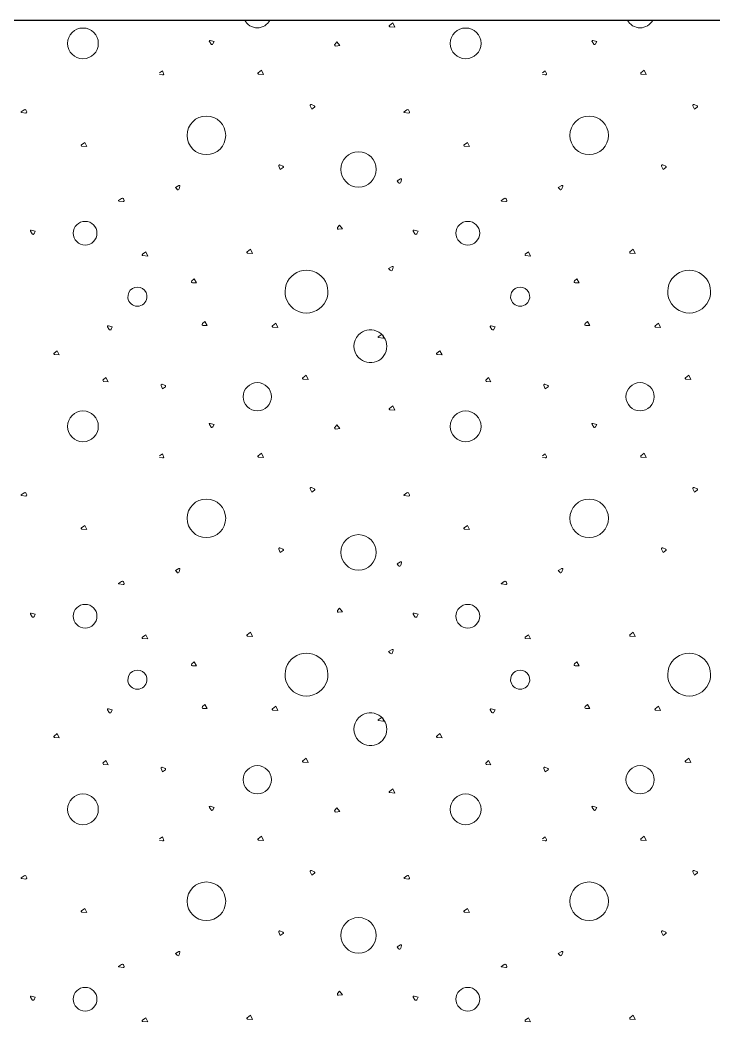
# Model space of a CAD drawing. Header units: millimetres. Extents: x 15 to 2176, y 3 to 641.
# Drawn here: x 1261.6 to 1290.61, y 46.22 to 88.07 of the extents above; entities that cross this region are included whole.
import ezdxf
from ezdxf.xclip import XClip

# ---------------------------------------------------------------- set-up
doc = ezdxf.new("R2010")
doc.units = ezdxf.units.MM
doc.header["$MEASUREMENT"] = 0
doc.header["$XCLIPFRAME"] = 0
doc.layers.add('A--------P-', color=7, linetype='Continuous')
doc.layers.add('A-01SF-----', color=7, linetype='Continuous')
doc.layers.add('A-L-10--EF-', color=4, linetype='Continuous', lineweight=0)

# ---------------------------------------------------------------- blocks, each defined once
blk = doc.blocks.new('*X8')
at = {"layer": 'A-L-10--EF-'}
for p, q in [((1277.039, 87.847), (1277.175, 87.953)), ((1277.175, 87.953), (1277.26, 87.778)), ((1277.26, 87.778), (1277.055, 87.796)), ((1269.581, 87.072), (1269.511, 87.182)), ((1269.543, 87.225), (1269.709, 87.181)), ((1269.709, 87.181), (1269.656, 87.076)), ((1274.755, 87.058), (1274.842, 87.162)), ((1274.842, 87.162), (1274.962, 87.009)), ((1285.581, 87.072), (1285.511, 87.182)), ((1285.543, 87.225), (1285.709, 87.181)), ((1285.709, 87.181), (1285.656, 87.076)), ((1274.962, 87.009), (1274.794, 86.988)), ((1267.434, 85.862), (1267.555, 85.947)), ((1267.555, 85.947), (1267.601, 85.839)), ((1271.554, 85.869), (1271.689, 85.974)), ((1271.774, 85.8), (1271.569, 85.818)), ((1271.689, 85.974), (1271.774, 85.8)), ((1283.434, 85.862), (1283.555, 85.947)), ((1283.555, 85.947), (1283.601, 85.839)), ((1287.554, 85.869), (1287.689, 85.974)), ((1287.774, 85.8), (1287.569, 85.818)), ((1287.689, 85.974), (1287.774, 85.8)), ((1267.555, 85.779), (1267.434, 85.795)), ((1283.555, 85.779), (1283.434, 85.795)), ((1261.651, 84.236), (1261.773, 84.322)), ((1261.84, 84.189), (1261.656, 84.214)), ((1261.852, 84.299), (1261.878, 84.239)), ((1273.729, 84.492), (1273.79, 84.351)), ((1273.901, 84.484), (1273.776, 84.539)), ((1273.79, 84.351), (1273.907, 84.435)), ((1277.651, 84.236), (1277.773, 84.322)), ((1277.84, 84.189), (1277.656, 84.214)), ((1277.852, 84.299), (1277.878, 84.239)), ((1289.729, 84.492), (1289.79, 84.351)), ((1289.901, 84.484), (1289.776, 84.539)), ((1289.79, 84.351), (1289.907, 84.435)), ((1264.164, 82.857), (1264.3, 82.962)), ((1264.3, 82.962), (1264.385, 82.788)), ((1280.164, 82.857), (1280.3, 82.962)), ((1280.3, 82.962), (1280.385, 82.788)), ((1264.385, 82.788), (1264.18, 82.805)), ((1280.385, 82.788), (1280.18, 82.805)), ((1272.417, 81.974), (1272.478, 81.834)), ((1272.589, 81.967), (1272.464, 82.022)), ((1272.478, 81.834), (1272.594, 81.917)), ((1288.417, 81.974), (1288.478, 81.834)), ((1288.589, 81.967), (1288.464, 82.022)), ((1288.478, 81.834), (1288.594, 81.917)), ((1277.504, 81.438), (1277.356, 81.352)), ((1277.356, 81.352), (1277.423, 81.277)), ((1277.513, 81.297), (1277.546, 81.404)), ((1268.24, 81.163), (1268.091, 81.077)), ((1268.091, 81.077), (1268.159, 81.002)), ((1268.248, 81.022), (1268.282, 81.129)), ((1284.24, 81.163), (1284.091, 81.077)), ((1284.091, 81.077), (1284.159, 81.002)), ((1284.248, 81.022), (1284.282, 81.129)), ((1265.718, 80.536), (1265.84, 80.621)), ((1265.906, 80.489), (1265.723, 80.514)), ((1265.919, 80.599), (1265.944, 80.539)), ((1281.718, 80.536), (1281.84, 80.621)), ((1281.906, 80.489), (1281.723, 80.514)), ((1281.919, 80.599), (1281.944, 80.539)), ((1262.106, 79.141), (1262.036, 79.251)), ((1262.068, 79.294), (1262.234, 79.25)), ((1262.234, 79.25), (1262.181, 79.145)), ((1274.873, 79.402), (1274.959, 79.506)), ((1275.079, 79.353), (1274.912, 79.332)), ((1274.959, 79.506), (1275.079, 79.353)), ((1278.106, 79.141), (1278.036, 79.251)), ((1278.068, 79.294), (1278.234, 79.25)), ((1278.234, 79.25), (1278.181, 79.145)), ((1266.718, 78.286), (1266.853, 78.391)), ((1266.853, 78.391), (1266.938, 78.216)), ((1271.093, 78.39), (1271.228, 78.495)), ((1271.313, 78.321), (1271.108, 78.338)), ((1271.228, 78.495), (1271.313, 78.321)), ((1282.718, 78.286), (1282.853, 78.391)), ((1282.853, 78.391), (1282.938, 78.216)), ((1287.093, 78.39), (1287.228, 78.495)), ((1287.313, 78.321), (1287.108, 78.338)), ((1287.228, 78.495), (1287.313, 78.321)), ((1266.938, 78.216), (1266.733, 78.234)), ((1282.938, 78.216), (1282.733, 78.234)), ((1277.154, 77.779), (1277.005, 77.693)), ((1277.005, 77.693), (1277.073, 77.618)), ((1277.162, 77.638), (1277.196, 77.746)), ((1268.779, 77.175), (1268.88, 77.264)), ((1268.975, 77.095), (1268.806, 77.099)), ((1268.88, 77.264), (1268.975, 77.095)), ((1284.779, 77.175), (1284.88, 77.264)), ((1284.975, 77.095), (1284.806, 77.099)), ((1284.88, 77.264), (1284.975, 77.095)), ((1269.219, 75.394), (1269.32, 75.483)), ((1269.32, 75.483), (1269.415, 75.314)), ((1272.152, 75.3), (1272.287, 75.405)), ((1272.287, 75.405), (1272.372, 75.231)), ((1285.219, 75.394), (1285.32, 75.483)), ((1285.32, 75.483), (1285.415, 75.314)), ((1288.152, 75.3), (1288.287, 75.405)), ((1288.287, 75.405), (1288.372, 75.231)), ((1265.326, 75.149), (1265.257, 75.258)), ((1265.289, 75.302), (1265.454, 75.258)), ((1265.454, 75.258), (1265.401, 75.153)), ((1269.415, 75.314), (1269.246, 75.319)), ((1272.372, 75.231), (1272.167, 75.249)), ((1281.326, 75.149), (1281.257, 75.258)), ((1281.289, 75.302), (1281.454, 75.258)), ((1281.454, 75.258), (1281.401, 75.153)), ((1285.415, 75.314), (1285.246, 75.319)), ((1288.372, 75.231), (1288.167, 75.249)), ((1276.572, 74.834), (1276.694, 74.92)), ((1276.761, 74.787), (1276.577, 74.812)), ((1276.773, 74.897), (1276.799, 74.837)), ((1263.018, 74.155), (1263.153, 74.261)), ((1263.238, 74.086), (1263.033, 74.104)), ((1263.153, 74.261), (1263.238, 74.086)), ((1279.018, 74.155), (1279.153, 74.261)), ((1279.238, 74.086), (1279.033, 74.104)), ((1279.153, 74.261), (1279.238, 74.086)), ((1265.078, 73.045), (1265.18, 73.134)), ((1265.275, 72.965), (1265.106, 72.969)), ((1265.18, 73.134), (1265.275, 72.965)), ((1267.667, 72.804), (1267.541, 72.859)), ((1273.417, 73.127), (1273.553, 73.232)), ((1273.638, 73.058), (1273.433, 73.075)), ((1273.553, 73.232), (1273.638, 73.058)), ((1281.078, 73.045), (1281.18, 73.134)), ((1281.275, 72.965), (1281.106, 72.969)), ((1281.18, 73.134), (1281.275, 72.965)), ((1283.667, 72.804), (1283.541, 72.859)), ((1289.417, 73.127), (1289.553, 73.232)), ((1289.638, 73.058), (1289.433, 73.075)), ((1289.553, 73.232), (1289.638, 73.058)), ((1267.494, 72.811), (1267.555, 72.671)), ((1267.555, 72.671), (1267.672, 72.754)), ((1283.494, 72.811), (1283.555, 72.671)), ((1283.555, 72.671), (1283.672, 72.754)), ((1277.039, 71.847), (1277.175, 71.953)), ((1277.26, 71.778), (1277.055, 71.796)), ((1277.175, 71.953), (1277.26, 71.778)), ((1269.581, 71.072), (1269.511, 71.182)), ((1269.543, 71.225), (1269.709, 71.181)), ((1269.709, 71.181), (1269.656, 71.076)), ((1274.755, 71.058), (1274.842, 71.162)), ((1274.842, 71.162), (1274.962, 71.009)), ((1285.581, 71.072), (1285.511, 71.182)), ((1285.543, 71.225), (1285.709, 71.181)), ((1285.709, 71.181), (1285.656, 71.076)), ((1274.962, 71.009), (1274.794, 70.988)), ((1267.434, 69.862), (1267.555, 69.947)), ((1267.555, 69.947), (1267.601, 69.839)), ((1271.554, 69.869), (1271.689, 69.974)), ((1271.689, 69.974), (1271.774, 69.8)), ((1283.434, 69.862), (1283.555, 69.947)), ((1283.555, 69.947), (1283.601, 69.839)), ((1287.554, 69.869), (1287.689, 69.974)), ((1287.689, 69.974), (1287.774, 69.8)), ((1267.555, 69.779), (1267.434, 69.795)), ((1271.774, 69.8), (1271.569, 69.818)), ((1283.555, 69.779), (1283.434, 69.795)), ((1287.774, 69.8), (1287.569, 69.818)), ((1261.651, 68.236), (1261.773, 68.322)), ((1261.852, 68.299), (1261.878, 68.239)), ((1273.729, 68.492), (1273.79, 68.351)), ((1273.901, 68.484), (1273.776, 68.539)), ((1273.79, 68.351), (1273.907, 68.435)), ((1277.651, 68.236), (1277.773, 68.322)), ((1277.852, 68.299), (1277.878, 68.239)), ((1289.729, 68.492), (1289.79, 68.351)), ((1289.901, 68.484), (1289.776, 68.539)), ((1289.79, 68.351), (1289.907, 68.435)), ((1261.84, 68.189), (1261.656, 68.214)), ((1277.84, 68.189), (1277.656, 68.214)), ((1264.164, 66.857), (1264.3, 66.962)), ((1264.385, 66.788), (1264.18, 66.805)), ((1264.3, 66.962), (1264.385, 66.788)), ((1280.164, 66.857), (1280.3, 66.962)), ((1280.385, 66.788), (1280.18, 66.805)), ((1280.3, 66.962), (1280.385, 66.788)), ((1272.417, 65.974), (1272.478, 65.834)), ((1272.589, 65.967), (1272.464, 66.022)), ((1272.478, 65.834), (1272.594, 65.917)), ((1288.417, 65.974), (1288.478, 65.834)), ((1288.589, 65.967), (1288.464, 66.022)), ((1288.478, 65.834), (1288.594, 65.917)), ((1277.504, 65.438), (1277.356, 65.352)), ((1277.356, 65.352), (1277.423, 65.277)), ((1277.513, 65.297), (1277.546, 65.404)), ((1268.24, 65.163), (1268.091, 65.077)), ((1268.091, 65.077), (1268.159, 65.002)), ((1268.248, 65.022), (1268.282, 65.129)), ((1284.24, 65.163), (1284.091, 65.077)), ((1284.091, 65.077), (1284.159, 65.002)), ((1284.248, 65.022), (1284.282, 65.129)), ((1265.718, 64.536), (1265.84, 64.621)), ((1265.906, 64.489), (1265.723, 64.514)), ((1265.919, 64.599), (1265.944, 64.539)), ((1281.718, 64.536), (1281.84, 64.621)), ((1281.906, 64.489), (1281.723, 64.514)), ((1281.919, 64.599), (1281.944, 64.539)), ((1262.106, 63.141), (1262.036, 63.251)), ((1262.068, 63.294), (1262.234, 63.25)), ((1262.234, 63.25), (1262.181, 63.145)), ((1274.873, 63.402), (1274.959, 63.506)), ((1275.079, 63.353), (1274.912, 63.332)), ((1274.959, 63.506), (1275.079, 63.353)), ((1278.106, 63.141), (1278.036, 63.251)), ((1278.068, 63.294), (1278.234, 63.25)), ((1278.234, 63.25), (1278.181, 63.145)), ((1266.718, 62.286), (1266.853, 62.391)), ((1266.853, 62.391), (1266.938, 62.216)), ((1271.093, 62.39), (1271.228, 62.495)), ((1271.228, 62.495), (1271.313, 62.321)), ((1282.718, 62.286), (1282.853, 62.391)), ((1282.853, 62.391), (1282.938, 62.216)), ((1287.093, 62.39), (1287.228, 62.495)), ((1287.228, 62.495), (1287.313, 62.321)), ((1266.938, 62.216), (1266.733, 62.234)), ((1271.313, 62.321), (1271.108, 62.338)), ((1282.938, 62.216), (1282.733, 62.234)), ((1287.313, 62.321), (1287.108, 62.338)), ((1277.154, 61.779), (1277.005, 61.693)), ((1277.005, 61.693), (1277.073, 61.618)), ((1277.162, 61.638), (1277.196, 61.746)), ((1268.779, 61.175), (1268.88, 61.264)), ((1268.88, 61.264), (1268.975, 61.095)), ((1284.779, 61.175), (1284.88, 61.264)), ((1284.88, 61.264), (1284.975, 61.095)), ((1268.975, 61.095), (1268.806, 61.099)), ((1284.975, 61.095), (1284.806, 61.099)), ((1269.219, 59.394), (1269.32, 59.483)), ((1269.32, 59.483), (1269.415, 59.314)), ((1285.219, 59.394), (1285.32, 59.483)), ((1285.32, 59.483), (1285.415, 59.314)), ((1265.326, 59.149), (1265.257, 59.258)), ((1265.289, 59.302), (1265.454, 59.258)), ((1265.454, 59.258), (1265.401, 59.153)), ((1269.415, 59.314), (1269.246, 59.319)), ((1272.152, 59.3), (1272.287, 59.405)), ((1272.372, 59.231), (1272.167, 59.249)), ((1272.287, 59.405), (1272.372, 59.231)), ((1281.326, 59.149), (1281.257, 59.258)), ((1281.289, 59.302), (1281.454, 59.258)), ((1281.454, 59.258), (1281.401, 59.153)), ((1285.415, 59.314), (1285.246, 59.319)), ((1288.152, 59.3), (1288.287, 59.405)), ((1288.372, 59.231), (1288.167, 59.249)), ((1288.287, 59.405), (1288.372, 59.231)), ((1276.572, 58.834), (1276.694, 58.92)), ((1276.761, 58.787), (1276.577, 58.812)), ((1276.773, 58.897), (1276.799, 58.837)), ((1263.018, 58.155), (1263.153, 58.261)), ((1263.153, 58.261), (1263.238, 58.086)), ((1279.018, 58.155), (1279.153, 58.261)), ((1279.153, 58.261), (1279.238, 58.086)), ((1263.238, 58.086), (1263.033, 58.104)), ((1279.238, 58.086), (1279.033, 58.104)), ((1265.078, 57.045), (1265.18, 57.134)), ((1265.275, 56.965), (1265.106, 56.969)), ((1265.18, 57.134), (1265.275, 56.965)), ((1273.417, 57.127), (1273.553, 57.232)), ((1273.638, 57.058), (1273.433, 57.075)), ((1273.553, 57.232), (1273.638, 57.058)), ((1281.078, 57.045), (1281.18, 57.134)), ((1281.275, 56.965), (1281.106, 56.969)), ((1281.18, 57.134), (1281.275, 56.965)), ((1289.417, 57.127), (1289.553, 57.232)), ((1289.638, 57.058), (1289.433, 57.075)), ((1289.553, 57.232), (1289.638, 57.058)), ((1267.494, 56.811), (1267.555, 56.671)), ((1267.667, 56.804), (1267.541, 56.859)), ((1267.555, 56.671), (1267.672, 56.754)), ((1283.494, 56.811), (1283.555, 56.671)), ((1283.667, 56.804), (1283.541, 56.859)), ((1283.555, 56.671), (1283.672, 56.754)), ((1277.039, 55.847), (1277.175, 55.953)), ((1277.26, 55.778), (1277.055, 55.796)), ((1277.175, 55.953), (1277.26, 55.778)), ((1269.581, 55.072), (1269.511, 55.182)), ((1269.543, 55.225), (1269.709, 55.181)), ((1269.709, 55.181), (1269.656, 55.076)), ((1274.755, 55.058), (1274.842, 55.162)), ((1274.962, 55.009), (1274.794, 54.988)), ((1274.842, 55.162), (1274.962, 55.009)), ((1285.581, 55.072), (1285.511, 55.182)), ((1285.543, 55.225), (1285.709, 55.181)), ((1285.709, 55.181), (1285.656, 55.076)), ((1267.434, 53.862), (1267.555, 53.947)), ((1267.555, 53.779), (1267.434, 53.795)), ((1267.555, 53.947), (1267.601, 53.839)), ((1271.554, 53.869), (1271.689, 53.974)), ((1271.774, 53.8), (1271.569, 53.818)), ((1271.689, 53.974), (1271.774, 53.8)), ((1283.434, 53.862), (1283.555, 53.947)), ((1283.555, 53.779), (1283.434, 53.795)), ((1283.555, 53.947), (1283.601, 53.839)), ((1287.554, 53.869), (1287.689, 53.974)), ((1287.774, 53.8), (1287.569, 53.818)), ((1287.689, 53.974), (1287.774, 53.8)), ((1273.729, 52.492), (1273.79, 52.351)), ((1273.901, 52.484), (1273.776, 52.539)), ((1273.79, 52.351), (1273.907, 52.435)), ((1289.729, 52.492), (1289.79, 52.351)), ((1289.901, 52.484), (1289.776, 52.539)), ((1289.79, 52.351), (1289.907, 52.435)), ((1261.651, 52.236), (1261.773, 52.322)), ((1261.84, 52.189), (1261.656, 52.214)), ((1261.852, 52.299), (1261.878, 52.239)), ((1277.651, 52.236), (1277.773, 52.322)), ((1277.84, 52.189), (1277.656, 52.214)), ((1277.852, 52.299), (1277.878, 52.239)), ((1264.164, 50.857), (1264.3, 50.962)), ((1264.385, 50.788), (1264.18, 50.805)), ((1264.3, 50.962), (1264.385, 50.788)), ((1280.164, 50.857), (1280.3, 50.962)), ((1280.385, 50.788), (1280.18, 50.805)), ((1280.3, 50.962), (1280.385, 50.788)), ((1272.417, 49.974), (1272.478, 49.834)), ((1272.589, 49.967), (1272.464, 50.022)), ((1272.478, 49.834), (1272.594, 49.917)), ((1288.417, 49.974), (1288.478, 49.834)), ((1288.589, 49.967), (1288.464, 50.022)), ((1288.478, 49.834), (1288.594, 49.917)), ((1277.504, 49.438), (1277.356, 49.352)), ((1277.513, 49.297), (1277.546, 49.404)), ((1268.24, 49.163), (1268.091, 49.077)), ((1268.091, 49.077), (1268.159, 49.002)), ((1268.248, 49.022), (1268.282, 49.129)), ((1277.356, 49.352), (1277.423, 49.277)), ((1284.24, 49.163), (1284.091, 49.077)), ((1284.091, 49.077), (1284.159, 49.002)), ((1284.248, 49.022), (1284.282, 49.129)), ((1265.718, 48.536), (1265.84, 48.621)), ((1265.919, 48.599), (1265.944, 48.539)), ((1281.718, 48.536), (1281.84, 48.621)), ((1281.919, 48.599), (1281.944, 48.539)), ((1265.906, 48.489), (1265.723, 48.514)), ((1281.906, 48.489), (1281.723, 48.514)), ((1274.873, 47.402), (1274.959, 47.506)), ((1275.079, 47.353), (1274.912, 47.332)), ((1274.959, 47.506), (1275.079, 47.353)), ((1262.106, 47.141), (1262.036, 47.251)), ((1262.068, 47.294), (1262.234, 47.25)), ((1262.234, 47.25), (1262.181, 47.145)), ((1278.106, 47.141), (1278.036, 47.251)), ((1278.068, 47.294), (1278.234, 47.25)), ((1278.234, 47.25), (1278.181, 47.145)), ((1271.093, 46.39), (1271.228, 46.495)), ((1271.228, 46.495), (1271.313, 46.321)), ((1287.093, 46.39), (1287.228, 46.495)), ((1287.228, 46.495), (1287.313, 46.321)), ((1266.718, 46.286), (1266.853, 46.391)), ((1266.938, 46.216), (1266.733, 46.234)), ((1266.853, 46.391), (1266.938, 46.216)), ((1271.313, 46.321), (1271.108, 46.338)), ((1282.718, 46.286), (1282.853, 46.391)), ((1282.938, 46.216), (1282.733, 46.234)), ((1282.853, 46.391), (1282.938, 46.216)), ((1287.313, 46.321), (1287.108, 46.338))]:
    blk.add_line(p, q, dxfattribs=at)
for centre, radius in [((1264.227, 87.098), 0.643), ((1280.227, 87.098), 0.643), ((1269.388, 83.257), 0.807), ((1285.388, 83.257), 0.807), ((1264.316, 79.166), 0.496), ((1280.316, 79.166), 0.496), ((1271.517, 72.337), 0.59), ((1287.517, 72.337), 0.59), ((1264.227, 71.098), 0.643), ((1280.227, 71.098), 0.643), ((1269.388, 67.257), 0.807), ((1285.388, 67.257), 0.807), ((1264.316, 63.166), 0.496), ((1280.316, 63.166), 0.496), ((1271.517, 56.337), 0.59), ((1287.517, 56.337), 0.59), ((1264.227, 55.098), 0.643), ((1280.227, 55.098), 0.643), ((1269.388, 51.257), 0.807), ((1285.388, 51.257), 0.807), ((1264.316, 47.166), 0.496), ((1280.316, 47.166), 0.496)]:
    blk.add_circle(centre, radius, dxfattribs=at)
for centre, radius, start, end in [((1271.517, 88.337), 0.59, 206.4527, 333.5473), ((1287.517, 88.337), 0.59, 206.4527, 333.5473), ((1277.057, 87.825), 0.0288, 127.9022, 265.0768), ((1269.536, 87.197), 0.0288, 75.2067, 212.3813), ((1269.617, 87.095), 0.0432, 212.3813, 333.2854), ((1285.536, 87.197), 0.0288, 75.2067, 212.3813), ((1285.617, 87.095), 0.0432, 212.3813, 333.2854), ((1274.788, 87.03), 0.0432, 140.1139, 277.2885), ((1267.561, 85.822), 0.0432, 262.2885, 23.1926), ((1271.572, 85.846), 0.0288, 127.9022, 265.0768), ((1283.561, 85.822), 0.0432, 262.2885, 23.1926), ((1287.572, 85.846), 0.0288, 127.9022, 265.0768), ((1261.658, 84.226), 0.012, 125.1139, 262.2885), ((1261.804, 84.278), 0.0528, 23.1926, 125.1139), ((1261.845, 84.225), 0.036, 262.2885, 23.1926), ((1273.762, 84.506), 0.036, 66.4475, 203.6221), ((1273.89, 84.458), 0.0288, 305.5434, 66.4475), ((1277.658, 84.226), 0.012, 125.1139, 262.2885), ((1277.804, 84.278), 0.0528, 23.1926, 125.1139), ((1277.845, 84.225), 0.036, 262.2885, 23.1926), ((1289.762, 84.506), 0.036, 66.4475, 203.6221), ((1289.89, 84.458), 0.0288, 305.5434, 66.4475), ((1264.182, 82.834), 0.0288, 127.9022, 265.0768), ((1275.748, 81.835), 0.74, 90, 270), ((1275.748, 81.835), 0.74, 270, 90), ((1280.182, 82.834), 0.0288, 127.9022, 265.0768), ((1272.45, 81.989), 0.036, 66.4475, 203.6221), ((1272.578, 81.941), 0.0288, 305.5434, 66.4475), ((1288.45, 81.989), 0.036, 66.4475, 203.6221), ((1288.578, 81.941), 0.0288, 305.5434, 66.4475), ((1277.462, 81.312), 0.0528, 221.9213, 342.8254), ((1277.519, 81.413), 0.0288, 342.8254, 120), ((1268.198, 81.037), 0.0528, 221.9213, 342.8254), ((1268.254, 81.138), 0.0288, 342.8254, 120), ((1284.198, 81.037), 0.0528, 221.9213, 342.8254), ((1284.254, 81.138), 0.0288, 342.8254, 120), ((1265.725, 80.526), 0.012, 125.1139, 262.2885), ((1265.87, 80.578), 0.0528, 23.1926, 125.1139), ((1265.911, 80.525), 0.036, 262.2885, 23.1926), ((1281.725, 80.526), 0.012, 125.1139, 262.2885), ((1281.87, 80.578), 0.0528, 23.1926, 125.1139), ((1281.911, 80.525), 0.036, 262.2885, 23.1926), ((1262.061, 79.266), 0.0288, 75.2067, 212.3813), ((1262.142, 79.164), 0.0432, 212.3813, 333.2854), ((1274.906, 79.375), 0.0432, 140.1139, 277.2885), ((1278.061, 79.266), 0.0288, 75.2067, 212.3813), ((1278.142, 79.164), 0.0432, 212.3813, 333.2854), ((1266.736, 78.263), 0.0288, 127.9022, 265.0768), ((1271.11, 78.367), 0.0288, 127.9022, 265.0768), ((1282.736, 78.263), 0.0288, 127.9022, 265.0768), ((1287.11, 78.367), 0.0288, 127.9022, 265.0768), ((1273.571, 76.727), 0.897, 343.6089, 196.3911), ((1277.112, 77.654), 0.0528, 221.9213, 342.8254), ((1277.168, 77.754), 0.0288, 342.8254, 120), ((1289.571, 76.727), 0.897, 343.6089, 196.3911), ((1268.807, 77.143), 0.0432, 131.2386, 268.4132), ((1284.807, 77.143), 0.0432, 131.2386, 268.4132), ((1266.505, 76.518), 0.4, 353.7067, 186.2933), ((1282.505, 76.518), 0.4, 353.7067, 186.2933), ((1266.505, 76.518), 0.4, 186.2933, 353.7067), ((1273.571, 76.727), 0.897, 196.3911, 343.6089), ((1282.505, 76.518), 0.4, 186.2933, 353.7067), ((1289.571, 76.727), 0.897, 196.3911, 343.6089), ((1269.247, 75.362), 0.0432, 131.2386, 268.4132), ((1285.247, 75.362), 0.0432, 131.2386, 268.4132), ((1265.281, 75.274), 0.0288, 75.2067, 212.3813), ((1265.363, 75.172), 0.0432, 212.3813, 333.2854), ((1272.169, 75.277), 0.0288, 127.9022, 265.0768), ((1276.243, 74.445), 0.686, 223.8713, 136.1287), ((1276.724, 74.876), 0.0528, 23.1926, 125.1139), ((1281.281, 75.274), 0.0288, 75.2067, 212.3813), ((1281.363, 75.172), 0.0432, 212.3813, 333.2854), ((1288.169, 75.277), 0.0288, 127.9022, 265.0768), ((1276.243, 74.445), 0.686, 136.1287, 223.8713), ((1276.579, 74.824), 0.012, 125.1139, 262.2885), ((1276.766, 74.823), 0.036, 262.2885, 23.1926), ((1263.036, 74.133), 0.0288, 127.9022, 265.0768), ((1279.036, 74.133), 0.0288, 127.9022, 265.0768), ((1265.107, 73.013), 0.0432, 131.2386, 268.4132), ((1267.527, 72.826), 0.036, 66.4475, 203.6221), ((1273.435, 73.104), 0.0288, 127.9022, 265.0768), ((1281.107, 73.013), 0.0432, 131.2386, 268.4132), ((1283.527, 72.826), 0.036, 66.4475, 203.6221), ((1289.435, 73.104), 0.0288, 127.9022, 265.0768), ((1267.655, 72.778), 0.0288, 305.5434, 66.4475), ((1283.655, 72.778), 0.0288, 305.5434, 66.4475), ((1277.057, 71.825), 0.0288, 127.9022, 265.0768), ((1269.536, 71.197), 0.0288, 75.2067, 212.3813), ((1285.536, 71.197), 0.0288, 75.2067, 212.3813), ((1269.617, 71.095), 0.0432, 212.3813, 333.2854), ((1274.788, 71.03), 0.0432, 140.1139, 277.2885), ((1285.617, 71.095), 0.0432, 212.3813, 333.2854), ((1267.561, 69.822), 0.0432, 262.2885, 23.1926), ((1271.572, 69.846), 0.0288, 127.9022, 265.0768), ((1283.561, 69.822), 0.0432, 262.2885, 23.1926), ((1287.572, 69.846), 0.0288, 127.9022, 265.0768), ((1261.658, 68.226), 0.012, 125.1139, 262.2885), ((1261.804, 68.278), 0.0528, 23.1926, 125.1139), ((1261.845, 68.225), 0.036, 262.2885, 23.1926), ((1273.762, 68.506), 0.036, 66.4475, 203.6221), ((1273.89, 68.458), 0.0288, 305.5434, 66.4475), ((1277.658, 68.226), 0.012, 125.1139, 262.2885), ((1277.804, 68.278), 0.0528, 23.1926, 125.1139), ((1277.845, 68.225), 0.036, 262.2885, 23.1926), ((1289.762, 68.506), 0.036, 66.4475, 203.6221), ((1289.89, 68.458), 0.0288, 305.5434, 66.4475), ((1264.182, 66.834), 0.0288, 127.9022, 265.0768), ((1275.748, 65.835), 0.74, 90, 270), ((1275.748, 65.835), 0.74, 270, 90), ((1280.182, 66.834), 0.0288, 127.9022, 265.0768), ((1272.45, 65.989), 0.036, 66.4475, 203.6221), ((1272.578, 65.941), 0.0288, 305.5434, 66.4475), ((1288.45, 65.989), 0.036, 66.4475, 203.6221), ((1288.578, 65.941), 0.0288, 305.5434, 66.4475), ((1277.519, 65.413), 0.0288, 342.8254, 120), ((1268.198, 65.037), 0.0528, 221.9213, 342.8254), ((1268.254, 65.138), 0.0288, 342.8254, 120), ((1277.462, 65.312), 0.0528, 221.9213, 342.8254), ((1284.198, 65.037), 0.0528, 221.9213, 342.8254), ((1284.254, 65.138), 0.0288, 342.8254, 120), ((1265.725, 64.526), 0.012, 125.1139, 262.2885), ((1265.87, 64.578), 0.0528, 23.1926, 125.1139), ((1265.911, 64.525), 0.036, 262.2885, 23.1926), ((1281.725, 64.526), 0.012, 125.1139, 262.2885), ((1281.87, 64.578), 0.0528, 23.1926, 125.1139), ((1281.911, 64.525), 0.036, 262.2885, 23.1926), ((1262.061, 63.266), 0.0288, 75.2067, 212.3813), ((1274.906, 63.375), 0.0432, 140.1139, 277.2885), ((1278.061, 63.266), 0.0288, 75.2067, 212.3813), ((1262.142, 63.164), 0.0432, 212.3813, 333.2854), ((1278.142, 63.164), 0.0432, 212.3813, 333.2854), ((1271.11, 62.367), 0.0288, 127.9022, 265.0768), ((1287.11, 62.367), 0.0288, 127.9022, 265.0768), ((1266.736, 62.263), 0.0288, 127.9022, 265.0768), ((1282.736, 62.263), 0.0288, 127.9022, 265.0768), ((1273.571, 60.727), 0.897, 343.6089, 196.3911), ((1277.112, 61.654), 0.0528, 221.9213, 342.8254), ((1277.168, 61.754), 0.0288, 342.8254, 120), ((1289.571, 60.727), 0.897, 343.6089, 196.3911), ((1268.807, 61.143), 0.0432, 131.2386, 268.4132), ((1284.807, 61.143), 0.0432, 131.2386, 268.4132), ((1266.505, 60.518), 0.4, 353.7067, 186.2933), ((1282.505, 60.518), 0.4, 353.7067, 186.2933), ((1266.505, 60.518), 0.4, 186.2933, 353.7067), ((1273.571, 60.727), 0.897, 196.3911, 343.6089), ((1282.505, 60.518), 0.4, 186.2933, 353.7067), ((1289.571, 60.727), 0.897, 196.3911, 343.6089), ((1265.281, 59.274), 0.0288, 75.2067, 212.3813), ((1265.363, 59.172), 0.0432, 212.3813, 333.2854), ((1269.247, 59.362), 0.0432, 131.2386, 268.4132), ((1272.169, 59.277), 0.0288, 127.9022, 265.0768), ((1276.243, 58.445), 0.686, 223.8713, 136.1287), ((1281.281, 59.274), 0.0288, 75.2067, 212.3813), ((1281.363, 59.172), 0.0432, 212.3813, 333.2854), ((1285.247, 59.362), 0.0432, 131.2386, 268.4132), ((1288.169, 59.277), 0.0288, 127.9022, 265.0768), ((1276.243, 58.445), 0.686, 136.1287, 223.8713), ((1276.579, 58.824), 0.012, 125.1139, 262.2885), ((1276.724, 58.876), 0.0528, 23.1926, 125.1139), ((1276.766, 58.823), 0.036, 262.2885, 23.1926), ((1263.036, 58.133), 0.0288, 127.9022, 265.0768), ((1279.036, 58.133), 0.0288, 127.9022, 265.0768), ((1265.107, 57.013), 0.0432, 131.2386, 268.4132), ((1273.435, 57.104), 0.0288, 127.9022, 265.0768), ((1281.107, 57.013), 0.0432, 131.2386, 268.4132), ((1289.435, 57.104), 0.0288, 127.9022, 265.0768), ((1267.527, 56.826), 0.036, 66.4475, 203.6221), ((1267.655, 56.778), 0.0288, 305.5434, 66.4475), ((1283.527, 56.826), 0.036, 66.4475, 203.6221), ((1283.655, 56.778), 0.0288, 305.5434, 66.4475), ((1277.057, 55.825), 0.0288, 127.9022, 265.0768), ((1269.536, 55.197), 0.0288, 75.2067, 212.3813), ((1269.617, 55.095), 0.0432, 212.3813, 333.2854), ((1274.788, 55.03), 0.0432, 140.1139, 277.2885), ((1285.536, 55.197), 0.0288, 75.2067, 212.3813), ((1285.617, 55.095), 0.0432, 212.3813, 333.2854), ((1267.561, 53.822), 0.0432, 262.2885, 23.1926), ((1271.572, 53.846), 0.0288, 127.9022, 265.0768), ((1283.561, 53.822), 0.0432, 262.2885, 23.1926), ((1287.572, 53.846), 0.0288, 127.9022, 265.0768), ((1261.804, 52.278), 0.0528, 23.1926, 125.1139), ((1273.762, 52.506), 0.036, 66.4475, 203.6221), ((1273.89, 52.458), 0.0288, 305.5434, 66.4475), ((1277.804, 52.278), 0.0528, 23.1926, 125.1139), ((1289.762, 52.506), 0.036, 66.4475, 203.6221), ((1289.89, 52.458), 0.0288, 305.5434, 66.4475), ((1261.658, 52.226), 0.012, 125.1139, 262.2885), ((1261.845, 52.225), 0.036, 262.2885, 23.1926), ((1277.658, 52.226), 0.012, 125.1139, 262.2885), ((1277.845, 52.225), 0.036, 262.2885, 23.1926), ((1264.182, 50.834), 0.0288, 127.9022, 265.0768), ((1280.182, 50.834), 0.0288, 127.9022, 265.0768), ((1275.748, 49.835), 0.74, 90, 270), ((1275.748, 49.835), 0.74, 270, 90), ((1272.45, 49.989), 0.036, 66.4475, 203.6221), ((1272.578, 49.941), 0.0288, 305.5434, 66.4475), ((1288.45, 49.989), 0.036, 66.4475, 203.6221), ((1288.578, 49.941), 0.0288, 305.5434, 66.4475), ((1277.519, 49.413), 0.0288, 342.8254, 120), ((1268.198, 49.037), 0.0528, 221.9213, 342.8254), ((1268.254, 49.138), 0.0288, 342.8254, 120), ((1277.462, 49.312), 0.0528, 221.9213, 342.8254), ((1284.198, 49.037), 0.0528, 221.9213, 342.8254), ((1284.254, 49.138), 0.0288, 342.8254, 120), ((1265.87, 48.578), 0.0528, 23.1926, 125.1139), ((1281.87, 48.578), 0.0528, 23.1926, 125.1139), ((1265.725, 48.526), 0.012, 125.1139, 262.2885), ((1265.911, 48.525), 0.036, 262.2885, 23.1926), ((1281.725, 48.526), 0.012, 125.1139, 262.2885), ((1281.911, 48.525), 0.036, 262.2885, 23.1926), ((1274.906, 47.375), 0.0432, 140.1139, 277.2885), ((1262.061, 47.266), 0.0288, 75.2067, 212.3813), ((1262.142, 47.164), 0.0432, 212.3813, 333.2854), ((1278.061, 47.266), 0.0288, 75.2067, 212.3813), ((1278.142, 47.164), 0.0432, 212.3813, 333.2854), ((1266.736, 46.263), 0.0288, 127.9022, 265.0768), ((1271.11, 46.367), 0.0288, 127.9022, 265.0768), ((1282.736, 46.263), 0.0288, 127.9022, 265.0768), ((1287.11, 46.367), 0.0288, 127.9022, 265.0768)]:
    blk.add_arc(centre, radius, start, end, dxfattribs=at)
blk = doc.blocks.new('Drawing_3_3', base_point=(1339.37, 329.559))
at = {"layer": 'A-01SF-----'}
blk.add_line((1235.348, 88.074), (1366.479, 88.074), dxfattribs=at)
at = {"layer": 'A-L-10--EF-'}
blk.add_line((1235.348, 88.074), (1360.532, 88.074), dxfattribs=at)
blk.add_blockref('*X8', (0, 0))

msp = doc.modelspace()

# ---------------------------------------------------------------- block references
at = {"layer": 'A--------P-'}
ref = msp.add_blockref('Drawing_3_3', (1339.37, 329.559), dxfattribs=at)
XClip(ref).set_block_clipping_path([(1079.1881029319, 18.4741086751), (1599.5527581567, 640.6436337123)])

doc.saveas('drawing.dxf')
